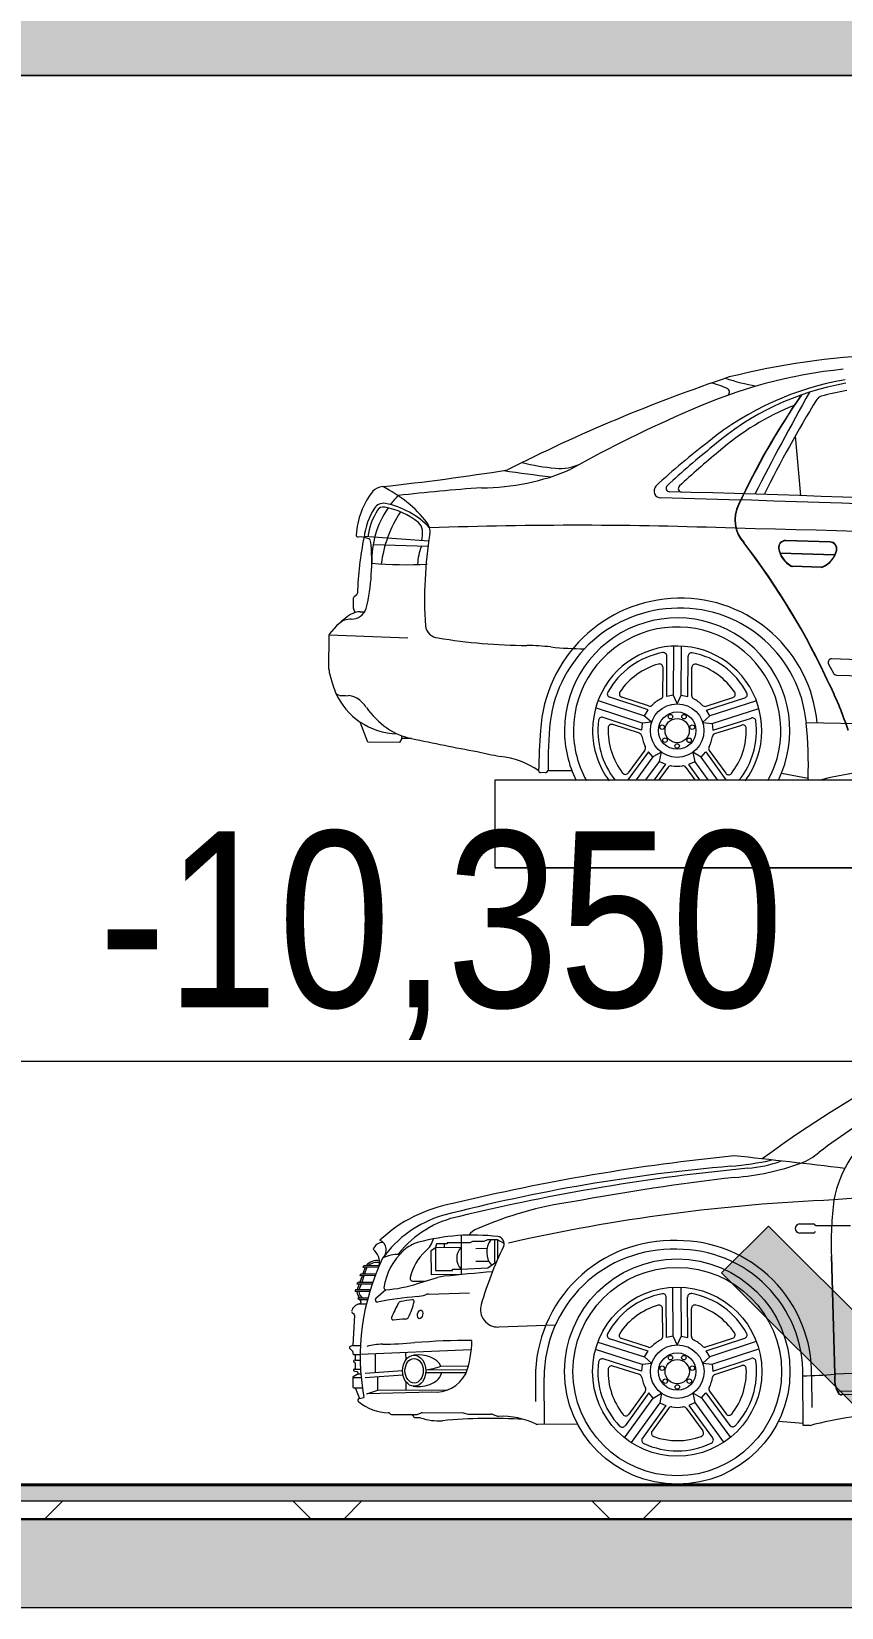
# Model space of a CAD drawing. Header units: millimetres. Extents: x -37960 to 31006, y -24503 to 30326.
# Drawn here: x -30289 to -27991, y -10700 to -6225 of the extents above; entities that cross this region are included whole.
import ezdxf

# ---------------------------------------------------------------- set-up
doc = ezdxf.new("R2010")
doc.units = ezdxf.units.MM
for name, color, linetype, lineweight in [('Высотные отметки', 7, 'Continuous', 9), ('Общие ребра', 7, 'Continuous', 9), ('Отделка 1 _4_-1', 7, 'Continuous', 9), ('Перекрытия', 7, 'Continuous', 9), ('Стены', 7, 'Continuous', 9), ('Структура _1_', 7, 'Continuous', 18), ('Фундамент несущей конструкции', 7, 'Continuous', 9), ('Штриховка разреза-3', 7, 'Continuous', 9)]:
    doc.layers.add(name, color=color, linetype=linetype, lineweight=lineweight)
doc.layers.add('Парковка-1', color=7, linetype='Continuous', lineweight=9, true_color=0xaaaaaa)
doc.layers.add('Элементы узлов-1', color=7, linetype='Continuous', lineweight=9, true_color=0xaaaaaa)
doc.styles.add('Arial Narrow', font='ARIALN.TTF', dxfattribs={"height": 500})
pattern_1 = [(45, (-3145.5, 6475), (-424.264, 424.264), [600, -100, 20, -100]), (45, (-3145.5, 6899), (-424.264, 424.264), [])]

# ---------------------------------------------------------------- blocks, each defined once
blk = doc.blocks.new('Стена монолитная - Стена монолитная-463893-Разрез 3-3')
at = {"layer": 'Стены'}
blk.add_line((-30394.7, -10450), (-25738.1, -10450), dxfattribs=at)
blk = doc.blocks.new('Стена наружная на отм_-10_450 - Стена наружная на отм_-10_450-507337-Разрез 3-3')
at = {"layer": 'Фундамент несущей конструкции'}
for p, q in [((-30494.4, -6350), (-29574.6, -6350)), ((-29574.6, -6350), (-29534.9, -6350)), ((-29534.9, -6350), (-26847.7, -6350)), ((-29574.6, -10450), (-30494.4, -10450)), ((-29534.9, -10450), (-29574.6, -10450)), ((-25623.3, -10450), (-29534.9, -10450))]:
    blk.add_line(p, q, dxfattribs=at)
blk = doc.blocks.new('Прк_Свб_Механизированная парковка_Параллельная - Прк_Свб_Механизированная парковка_Параллельная-8473315-Разрез 3-3')
at = {"layer": 'Парковка-1'}
for p, q in [((-28973.5, -8600), (-28973.5, -8350)), ((-28973.5, -8539.9), (-28973.5, -8350)), ((-28973.5, -8350), (-26451.5, -8350)), ((-28973.5, -8350), (-26451.5, -8350)), ((-28973.5, -8600), (-26451.5, -8600))]:
    blk.add_line(p, q, dxfattribs=at)
at = {"layer": 'Элементы узлов-1'}
for p, q in [((-28122.1, -7373.4), (-28106.8, -7542.9)), ((-29161.9, -7672.2), (-29345.2, -7658.7)), ((-29164, -7687.2), (-29319.9, -7683)), ((-28023.3, -7674), (-28149.1, -7670.1)), ((-28023.3, -7675), (-28149.1, -7671.1)), ((-28009.9, -7711.3), (-28164.9, -7706.5)), ((-28010.4, -7712.3), (-28164.5, -7707.5)), ((-28048.8, -7746.6), (-28129.7, -7744.1)), ((-28048.8, -7745.6), (-28129.6, -7743.1)), ((-29373.2, -7829.7), (-29366, -7823.8)), ((-29375.2, -7863.3), (-29375, -7833.5)), ((-29356.3, -7872.6), (-29343.6, -7872.6)), ((-29444.9, -8035.3), (-29444.5, -7938.6)), ((-29444.5, -7938.6), (-29220.8, -7947)), ((-28486.9, -8113.3), (-28486.5, -7998.6)), ((-28467.5, -7970.1), (-28468, -8109.1)), ((-28445.4, -8109.2), (-28444.9, -7970.2)), ((-28426.5, -8113.5), (-28426.1, -7998.8)), ((-26451.5, -8064), (-28018.3, -8006.4)), ((-28497.6, -8110.6), (-28497.3, -8030.8)), ((-28415.9, -8110.9), (-28415.5, -8031.2)), ((-28027.5, -8021.1), (-28013.7, -8047)), ((-28005.2, -8052.3), (-26451.5, -8099.4)), ((-28681.4, -8124.3), (-28549.4, -8167.7)), ((-28539.4, -8151.1), (-28648.4, -8115.3)), ((-28538.6, -8140.2), (-28614.4, -8115.2)), ((-28468, -8109.1), (-28486.9, -8113.3)), ((-28468, -8109.1), (-28456.8, -8134.1)), ((-28456.8, -8134.1), (-28445.4, -8109.2)), ((-28445.4, -8109.2), (-28426.5, -8113.5)), ((-28375.1, -8140.8), (-28299.1, -8116.4)), ((-28374.3, -8151.7), (-28265.1, -8116.7)), ((-28232.1, -8126), (-28364.5, -8168.4)), ((-29334.5, -8243.3), (-29356.3, -8185.7)), ((-28556.5, -8189.2), (-28688.5, -8145.8)), ((-28558.3, -8208.5), (-28667.3, -8172.6)), ((-28556.5, -8189.2), (-28558.3, -8208.5)), ((-28529.2, -8186.3), (-28556.5, -8189.2)), ((-28549.4, -8167.7), (-28539.4, -8151.1)), ((-28549.4, -8167.7), (-28529.2, -8186.3)), ((-28364.5, -8168.4), (-28384.8, -8186.8)), ((-28384.8, -8186.8), (-28357.6, -8190)), ((-28364.5, -8168.4), (-28374.3, -8151.7)), ((-28357.6, -8190), (-28225.2, -8147.5)), ((-28355.9, -8209.3), (-28246.6, -8174.3)), ((-27320.3, -8203.8), (-28090.7, -8188.3)), ((-29238.6, -8232.7), (-29245.3, -8243.6)), ((-29238.6, -8232.7), (-29238.6, -8224.6)), ((-29210.4, -8232.9), (-29238.6, -8232.7)), ((-28564.2, -8217.8), (-28639.9, -8192.9)), ((-28357.6, -8190), (-28355.9, -8209.3)), ((-28350.1, -8218.6), (-28274.1, -8194.3)), ((-29245.3, -8243.6), (-29334.5, -8243.3)), ((-28538.6, -8270.1), (-28597.1, -8350)), ((-28548.7, -8266), (-28595.8, -8330.3)), ((-28525.8, -8284.7), (-28538.6, -8270.1)), ((-28502, -8271.3), (-28525.8, -8284.7)), ((-28507.6, -8298.1), (-28502, -8271.3)), ((-28388.9, -8285.3), (-28412.7, -8271.6)), ((-28412.7, -8271.6), (-28407.3, -8298.5)), ((-28388.9, -8285.3), (-28376.1, -8270.8)), ((-28376.1, -8270.8), (-28319, -8350)), ((-28365.9, -8266.7), (-28319.3, -8331.4)), ((-28826.9, -8327.7), (-28823.2, -8323.1)), ((-28823.2, -8323.1), (-28756.2, -8323.3)), ((-28525.8, -8284.7), (-28573.6, -8350)), ((-28545.6, -8350), (-28507.6, -8298.1)), ((-28489.8, -8305.8), (-28522.2, -8350)), ((-28482.8, -8314.2), (-28509, -8350)), ((-28507.6, -8298.1), (-28489.8, -8305.8)), ((-28432.2, -8314.4), (-28406.6, -8350)), ((-28407.3, -8298.5), (-28425.1, -8306.1)), ((-28425.1, -8306.1), (-28393.4, -8350)), ((-28407.3, -8298.5), (-28370.2, -8350)), ((-28342.3, -8350), (-28388.9, -8285.3)), ((-28973.5, -8350), (-24967.5, -8350)), ((-28973.5, -8600), (-28973.5, -8350)), ((-28830.8, -8329.6), (-28845.1, -8329.5)), ((-28085.6, -8346.1), (-28161.5, -8332.2)), ((-24967.5, -8600), (-28973.5, -8600)), ((-28110.4, -9611), (-28070, -9610.8)), ((-28064.9, -9615.8), (-27964.9, -9615.4)), ((-29070.2, -9664.6), (-29109.3, -9664.8)), ((-29109.3, -9664.8), (-29109.3, -9667)), ((-29070.3, -9643.5), (-29069.9, -9754.9)), ((-29045.6, -9664.5), (-29070.2, -9664.6)), ((-29037.7, -9661), (-29045.6, -9664.5)), ((-29005.5, -9660.9), (-29037.7, -9661)), ((-28995.1, -9656.4), (-29005.5, -9660.9)), ((-28966.9, -9656.3), (-28995.1, -9656.4)), ((-28975.7, -9656.3), (-28975.4, -9721.8)), ((-28947.9, -9666.6), (-28966.9, -9656.3)), ((-28966.9, -9656.3), (-28966.7, -9711.9)), ((-28069.9, -9636.9), (-28110.3, -9637.1)), ((-29154.7, -9686.8), (-29143.2, -9677.5)), ((-29154.5, -9755.2), (-29154.7, -9686.8)), ((-29139.5, -9667.1), (-29143.2, -9677.5)), ((-29143.2, -9677.5), (-29070.2, -9677.3)), ((-29143.2, -9677.5), (-29142.9, -9742.9)), ((-29109.3, -9667), (-29139.5, -9667.1)), ((-29117.8, -9667), (-29117.7, -9677.4)), ((-29028.2, -9680.2), (-28996.5, -9680.1)), ((-28009.7, -10037.6), (-28019.4, -9701.6)), ((-28008.7, -10037.6), (-28018.4, -9701.6)), ((-29356.2, -9757.9), (-29354.5, -9752.9)), ((-29354.5, -9752.9), (-29312.2, -9752.8)), ((-29342.5, -9734.1), (-29349.2, -9752.9)), ((-29347.9, -9734.2), (-29346.1, -9729.2)), ((-29304.6, -9734), (-29347.9, -9734.2)), ((-29346.1, -9729.2), (-29302.4, -9729)), ((-29337.2, -9734.1), (-29343.9, -9752.9)), ((-29069.9, -9754.9), (-29154.5, -9755.2)), ((-29142.9, -9742.9), (-29094.4, -9742.8)), ((-29094.4, -9739.3), (-29069.9, -9739.2)), ((-29094.4, -9742.8), (-29094.4, -9739.3)), ((-29069.9, -9739.2), (-28994.6, -9735.6)), ((-29028, -9716.7), (-28991.8, -9716.5)), ((-28994.6, -9735.6), (-28969, -9717.2)), ((-29327.8, -9797.8), (-29370, -9797.9)), ((-29364.6, -9781.7), (-29362.9, -9776.7)), ((-29322.6, -9781.5), (-29364.6, -9781.7)), ((-29359.3, -9781.7), (-29363.7, -9794.2)), ((-29362.9, -9776.7), (-29320.9, -9776.5)), ((-29354, -9781.6), (-29359.8, -9797.9)), ((-29350.9, -9757.9), (-29357.6, -9776.7)), ((-29314.1, -9757.8), (-29356.2, -9757.9)), ((-29345.6, -9757.9), (-29352.2, -9776.6)), ((-29284, -9797.8), (-29311.7, -9822.8)), ((-29207.8, -9773.5), (-29171.2, -9773.4)), ((-29193.4, -9779.9), (-29136.8, -9763.2)), ((-28468.6, -9929.3), (-28469.1, -9790.3)), ((-28446.5, -9790.3), (-28446, -9929.2)), ((-29329.3, -9802.8), (-29370.5, -9802.9)), ((-29334.6, -9821.5), (-29363.5, -9821.7)), ((-29339, -9839), (-29363.1, -9839.1)), ((-29335.9, -9826.5), (-29357.8, -9826.6)), ((-29354.2, -9832.5), (-29354.3, -9833.7)), ((-29162.8, -9810), (-29046.4, -9806.7)), ((-28487.5, -9933.7), (-28487.9, -9819)), ((-28427, -9933.4), (-28427.5, -9818.7)), ((-29372.2, -9870.2), (-29377.3, -9955.9)), ((-28498.1, -9931.1), (-28498.4, -9851.3)), ((-28416.4, -9930.8), (-28416.7, -9851)), ((-28802.6, -9898), (-28963.4, -9903.7)), ((-28468.6, -9929.3), (-28487.5, -9933.7)), ((-28457.2, -9954.2), (-28468.6, -9929.3)), ((-28446, -9929.2), (-28457.2, -9954.2)), ((-28446, -9929.2), (-28427, -9933.4)), ((-29386.3, -9963.9), (-29378.2, -9972.2)), ((-29377.3, -9955.9), (-29385.2, -9959)), ((-29377.3, -9955.9), (-29355.5, -9955.8)), ((-29377.3, -9974.2), (-29377.2, -9978.5)), ((-29041.1, -9968.7), (-29356.3, -9982)), ((-29227.4, -9976.5), (-29227.3, -9997.4)), ((-28556.4, -10010.1), (-28688.8, -9967.7)), ((-28681.8, -9946.2), (-28549.5, -9988.6)), ((-28539.7, -9971.9), (-28648.9, -9936.9)), ((-28538.9, -9961), (-28614.9, -9936.6)), ((-28549.5, -9988.6), (-28539.7, -9971.9)), ((-28375.4, -9960.3), (-28299.6, -9935.4)), ((-28374.5, -9971.3), (-28265.6, -9935.4)), ((-28364.6, -9987.9), (-28374.5, -9971.3)), ((-28232.6, -9944.4), (-28364.6, -9987.9)), ((-28357.5, -10009.4), (-28225.5, -9965.9)), ((-29375.3, -10000.8), (-29375.3, -10001.1)), ((-29374.3, -9981.4), (-29373.2, -9981.4)), ((-29373.2, -9981.4), (-29356.3, -9981.6)), ((-29370.2, -9997.8), (-29372.3, -9997.8)), ((-29370.3, -9984.4), (-29370.2, -9997.8)), ((-29370.2, -9997.8), (-29356.3, -9997.7)), ((-29370.2, -10006), (-29370.2, -10021.4)), ((-29313.8, -9980.2), (-29313.6, -10032.6)), ((-29127.5, -10014.6), (-29049.5, -10014.3)), ((-28558.1, -10029.4), (-28667.4, -9994.4)), ((-28563.9, -10038.8), (-28639.8, -10014.4)), ((-28556.4, -10010.1), (-28558.1, -10029.4)), ((-28529.2, -10007), (-28556.4, -10010.1)), ((-28549.5, -9988.6), (-28529.2, -10007)), ((-28364.6, -9987.9), (-28384.7, -10006.4)), ((-28384.7, -10006.4), (-28357.5, -10009.4)), ((-28357.5, -10009.4), (-28355.6, -10028.7)), ((-28355.6, -10028.7), (-28246.7, -9992.8)), ((-28349.8, -10038), (-28274.1, -10013)), ((-29353.7, -10047.5), (-29377.5, -10047.6)), ((-29377.5, -10047.6), (-29377.4, -10073.3)), ((-29364.5, -10038.8), (-29376, -10045)), ((-29373.1, -10024.5), (-29375.2, -10024.5)), ((-29375.2, -10024.5), (-29375.2, -10026)), ((-29355.4, -10024.4), (-29373.1, -10024.5)), ((-29372.6, -10028.9), (-29365.6, -10029.8)), ((-29362.9, -10032.8), (-29362.9, -10036.2)), ((-29362.9, -10036.2), (-29354.6, -10036.2)), ((-29342, -10034.7), (-29236.5, -10027.1)), ((-29342, -10047.2), (-29235.3, -10039.5)), ((-29306, -10082.7), (-29306.1, -10044.6)), ((-29227.1, -10058.6), (-29227, -10082.4)), ((-29170.3, -10033), (-29055.4, -10032.5)), ((-29170.1, -10025.2), (-29052.7, -10024.7)), ((-28859.2, -10047.4), (-28859, -10114.8)), ((-28833.9, -10180.1), (-28834.4, -10047.4)), ((-28099.9, -10183.7), (-28100.4, -10042.5)), ((-28075.6, -10042.8), (-28075.2, -10132.5)), ((-28003.4, -10085.5), (-26506.8, -10060.6)), ((-29374.4, -10076.3), (-29372.5, -10076.3)), ((-29373.5, -10076.3), (-29350.4, -10076.2)), ((-29369.7, -10078.2), (-29358.2, -10106.3)), ((-29359.1, -10106.5), (-29346.1, -10103.6)), ((-29337.4, -10093.8), (-29306, -10082.7)), ((-29153.1, -10088.2), (-29337.4, -10093.8)), ((-29306, -10082.7), (-29107.8, -10082)), ((-28606.3, -10218.2), (-28525.1, -10105.4)), ((-28537.9, -10090.9), (-28605, -10184)), ((-28548.1, -10086.8), (-28594.7, -10151.5)), ((-28525.1, -10105.4), (-28537.9, -10090.9)), ((-28525.1, -10105.4), (-28501.3, -10091.8)), ((-28501.3, -10091.8), (-28506.7, -10118.6)), ((-28406.4, -10118.3), (-28412, -10091.5)), ((-28412, -10091.5), (-28388.1, -10104.9)), ((-28388.1, -10104.9), (-28375.4, -10090.3)), ((-28388.1, -10104.9), (-28306, -10217)), ((-28375.4, -10090.3), (-28307.6, -10182.8)), ((-28365.3, -10086.1), (-28318.1, -10150.5)), ((-27991, -10095.7), (-26512.1, -10071.2)), ((-29267.4, -10151.6), (-29214.8, -10152.1)), ((-29214.8, -10152.1), (-29196.7, -10152)), ((-29207.5, -10155.3), (-29205.3, -10157.7)), ((-29192.8, -10151.2), (-29184.8, -10147.8)), ((-29180.8, -10146.9), (-29068.2, -10146.5)), ((-29068.2, -10146.5), (-29050.2, -10151.1)), ((-29050.2, -10151.1), (-28985.4, -10150.9)), ((-28982, -10151.5), (-28967.3, -10156.7)), ((-28506.7, -10118.6), (-28588, -10231.4)), ((-28488.9, -10126.2), (-28555.9, -10219.3)), ((-28481.8, -10134.6), (-28528.4, -10199.3)), ((-28506.7, -10118.6), (-28488.9, -10126.2)), ((-28431.2, -10134.4), (-28384.1, -10198.7)), ((-28406.4, -10118.3), (-28424.2, -10126)), ((-28424.2, -10126), (-28356.4, -10218.5)), ((-28324.3, -10230.4), (-28406.4, -10118.3)), ((-29197.9, -10161), (-29188.5, -10160.9)), ((-28739.6, -10179.7), (-28852.7, -10180.1)), ((-28169.9, -10171.3), (-28099.9, -10176.8)), ((-28080.6, -10183.7), (-28099.9, -10183.7)), ((-28476, -10350), (-28449.2, -10350))]:
    blk.add_line(p, q, dxfattribs=at)
for centre, radius in [((-28457.1, -8210), 76), ((-28457.1, -8210), 53.1), ((-28457.1, -8210), 34.5), ((-28476, -8170.5), 6.42), ((-28437.9, -8170.6), 6.42), ((-28499.8, -8200.1), 6.42), ((-28491.5, -8237.2), 6.42), ((-28422.9, -8237.5), 6.42), ((-28414.3, -8200.4), 6.42), ((-28457.3, -8253.8), 6.42), ((-28456.9, -10030.2), 319.8), ((-28456.9, -10030.2), 295.9), ((-28456.9, -10030.2), 240.1), ((-28456.9, -10030.2), 76), ((-28456.9, -10030.2), 53.1), ((-28499.6, -10020.6), 6.42), ((-28456.9, -10030.2), 34.5), ((-28476.1, -9990.8), 6.42), ((-28438, -9990.6), 6.42), ((-28414.2, -10020.3), 6.42), ((-28491, -10057.6), 6.42), ((-28456.7, -10074), 6.42), ((-28422.5, -10057.4), 6.42)]:
    blk.add_circle(centre, radius, dxfattribs=at)
for centre, radius, start, end in [((-27797.3, -9241.6), 2099, 92.1582, 104.1138), ((-27848.6, -8557.5), 1380.3, 95.7117, 114.4068), ((-26839.8, -11591.7), 4625.3, 108.5225, 116.9837), ((-27835.1, -8050.1), 848.9, 99.8604, 128.8215), ((-28399.1, -7410.6), 191.1, 63.4274, 78.34), ((-27846.2, -7989.6), 777.1, 99.8418, 130.9646), ((-28121.1, -6609.3), 632.4, 251.6712, 259.8128), ((-28319.6, -7248.6), 10.7, 294.8404, 55.7436), ((-20718.9, -11367.6), 8436.5, 150.77838, 153.00918), ((-27852.4, -7969.8), 735.7, 99.6573, 105.5026), ((-27852.4, -7969.8), 735.7, 111.7803, 131.4563), ((-26317.1, -8484.3), 2169, 145.5393, 155.0124), ((-26317.1, -8484.3), 2168, 145.5393, 155.0124), ((-25164.7, -9050.9), 3400, 148.4061, 153.6086), ((-28043.7, -7280.1), 20, 105.5026, 148.4061), ((-27097.6, -10408.1), 3376.8, 113.0366, 119.4637), ((-27189, -8933.7), 1942.9, 127.3314, 133.1467), ((-27047.8, -9050.7), 2103.9, 128.4367, 133.1097), ((-27013, -9051.4), 2103.9, 129.0881, 133.1097), ((-30160.4, 312.5), 7877.8, 276.32633, 278.9236), ((-29011.9, -6884.9), 635.8, 270.0065, 293.487), ((-28235.3, -2613.5), 4910.2, 261.6412, 263.2189), ((-28749.2, -6849.8), 617.4, 256.1274, 265.0776), ((-28789.5, -7325.7), 139.8, 264.7892, 294.2245), ((-29286.7, -7567), 50, 96.5392, 133.4114), ((-29453.9, -7844.2), 364.6, 38.0067, 63.7051), ((-28502.9, -7529.5), 20, 137.8992, 268.6911), ((-28478.6, -7522), 10, 133.5923, 268.579), ((-28443.9, -7522.7), 10, 133.5923, 268.579), ((-29140.4, -7669.4), 227.7, 142.4627, 176.4251), ((-29058.4, -7727.3), 265.3, 135.897, 143.1996), ((-28649.1, -12710.3), 5202.4, 93.998, 96.6197), ((-29403.1, -46927.2), 39388, 85.70228, 88.69112), ((-29488.3, -48221.4), 40701.9, 85.80934, 88.57896), ((-29145.9, -7686.1), 201.2, 147.7042, 172.9415), ((-29145.9, -7686.1), 190.8, 147.7042, 171.9792), ((-29057.9, -7727.5), 265.8, 145.6217, 181.6287), ((-29290.6, -7594.7), 30, 79.1223, 147.7042), ((-29290.6, -7594.7), 19.6, 79.1223, 147.7042), ((-28954.4, -7779.5), 344.9, 146.4759, 172.8924), ((-29326.4, -7786.9), 215.2, 51.0293, 79.4047), ((-29328.7, -7793.3), 232.2, 43.1743, 79.1223), ((-28199.1, -7612.1), 94.8, 152.2845, 223.2315), ((-28199.1, -7612.1), 93.8, 152.2845, 223.2315), ((-29210, -7642.9), 30, 4.0315, 51.0293), ((-29299, -7649.2), 119.3, 349.6176, 4.0315), ((-28006.8, -7838.6), 1167.1, 170.7366, 183.627), ((-29198.1, -7644.3), 40, 350.7366, 38.0067), ((-28742.4, -19629.7), 12002.6, 87.85433, 91.99092), ((-29138.3, -45987.5), 38361.2, 85.98361, 88.73739), ((-29362.7, -7655.5), 5, 176.4251, 274.6925), ((-28439.2, -7848.6), 925.5, 168.3325, 178.2373), ((-29357.2, -7722.6), 62.4, 63.6427, 94.6925), ((-29888, -7731), 564.4, 346.4287, 6.1277), ((-29331.8, -7671.2), 5, 6.1277, 63.6427), ((-29014.2, -7750.1), 180, 159.3705, 176.3478), ((-29913.8, -8944.2), 2076.9, 24.5974, 37.5972), ((-29913.8, -8944.2), 2077.9, 24.5978, 37.5972), ((-28149.7, -7690.1), 20, 88.2298, 188.791), ((-28102, -7682.7), 68.2, 188.791, 241.975), ((-28149.7, -7690.1), 19, 88.2298, 188.791), ((-28102, -7682.7), 67.2, 188.791, 241.975), ((-28023.9, -7694), 20, 346.6464, 88.2298), ((-28023.9, -7694), 19, 346.6464, 88.2298), ((-29222.7, -6441.2), 1297.8, 265.5416, 272.4953), ((-28070.8, -7682.8), 67.2, 292.539, 346.6464), ((-28070.8, -7682.8), 68.2, 292.539, 346.6464), ((-28129.4, -7734.1), 10, 241.975, 268.2298), ((-28129.4, -7734.1), 9, 241.975, 268.2298), ((-28048.5, -7736.6), 9, 268.2298, 292.539), ((-28048.5, -7736.6), 10, 268.2298, 292.539), ((-29370, -7833.5), 5, 129.2694, 179.7805), ((-29369.2, -7819.9), 5, 309.2694, 358.2373), ((-29356.5, -7922.6), 50, 89.7805, 122.7895), ((-29380.9, -7849.7), 43.7, 268.5499, 341.7534), ((-29370.2, -7863.3), 5, 179.7805, 189.6626), ((-29351.8, -7860.2), 23.6, 189.6626, 217.4971), ((-28447, -8232.6), 398.5, 91.2507, 176.7528), ((-28452.7, -8229.5), 367.1, 90.4848, 173.1279), ((-28448.3, -8221.5), 359.2, 5.2982, 91.187), ((-28446.8, -8222.2), 388.1, 4.9172, 91.3087), ((-29254.3, -8081.3), 238.8, 122.7895, 142.3854), ((-29383.2, -7943.4), 50, 88.5499, 133.0847), ((-29131.8, -7907.2), 40, 187.5282, 264.6369), ((-28457.1, -8210), 319.8, 333.8982, 179.7805), ((-28457.1, -8210), 294.2, 331.1039, 179.7805), ((-29439.5, -7938.6), 5, 142.3854, 179.7805), ((-28872.8, -6333.7), 1634.6, 260.7487, 269.6189), ((-28896.1, -8735), 766.8, 83.9409, 89.073), ((-28712.2, -7003), 974.9, 263.9409, 269.5473), ((-28457.1, -8210), 240.1, 323.6058, 179.7805), ((-28457.1, -8210), 225.1, 100.5528, 151.0082), ((-28496.5, -7998.5), 10, 359.7805, 100.5528), ((-28416.1, -7998.8), 10, 79.0082, 179.7805), ((-28457.1, -8210), 225.1, 28.5528, 79.0082), ((-28018.7, -8016.4), 10, 87.8937, 208.0341), ((-29394.9, -8035.5), 50, 179.7805, 194.7781), ((-28788.8, -7875.6), 676.8, 194.7781, 199.3384), ((-28457.1, -8210), 196.1, 105.6399, 145.9211), ((-28507.3, -8030.8), 10, 359.7805, 105.6399), ((-28405.5, -8031.2), 10, 73.9211, 179.7805), ((-28457.1, -8210), 196.1, 33.6399, 73.9211), ((-28004.9, -8042.3), 10, 208.0341, 268.262), ((-29414.4, -8096.5), 13.4, 193.5787, 266.9623), ((-28893.4, -8507.9), 968, 17.9298, 26.2574), ((-28893.4, -8507.9), 969, 17.9298, 26.2565), ((-29246.4, -8021.9), 197.2, 203.9041, 268.4034), ((-29378, -7411.7), 699.3, 266.9623, 268.9453), ((-29391.8, -8160.8), 50, 58.2984, 88.9453), ((-29408.8, -8188.3), 82.3, 31.9512, 58.2984), ((-28645.3, -8105.8), 10, 151.0082, 251.7805), ((-28611.2, -8105.7), 10, 145.9211, 251.7805), ((-28535.5, -8130.7), 10, 251.7805, 314.6502), ((-28457.1, -8210), 101.5, 116.9108, 134.6502), ((-28507.6, -8110.6), 10, 296.9108, 359.7805), ((-28405.9, -8111), 10, 179.7805, 242.6502), ((-28457.1, -8210), 101.5, 44.9108, 62.6502), ((-28378.1, -8131.3), 10, 224.9108, 287.7805), ((-28302.2, -8106.9), 10, 287.7805, 33.6399), ((-28268.1, -8107.2), 10, 287.7805, 28.5528), ((-29128.2, -7990.1), 261.4, 216.2667, 234.2488), ((-27724, -8303.3), 1099.5, 173.8516, 181.0314), ((-28457.1, -8210), 225.1, 172.5528, 218.7927), ((-28670.4, -8182.1), 10, 71.7805, 172.5528), ((-28457.1, -8210), 225.1, 321.1829, 7.0082), ((-28243.6, -8183.8), 10, 7.0082, 107.7805), ((-29253, -8305), 1168.1, 357.9485, 5.7348), ((-29171.3, -8046.2), 190.7, 234.8987, 258.1546), ((-27311.7, 819.7), 9249.5, 258.15459, 259.32775), ((-26928.1, -8354.7), 1922.2, 175.6839, 179.0968), ((-28457.1, -8210), 319.8, 179.7805, 206.3416), ((-28457.1, -8210), 294.2, 179.7805, 208.8965), ((-28457.1, -8210), 240.1, 179.7805, 216.375), ((-28457.1, -8210), 196.1, 177.6399, 217.9211), ((-28643, -8202.4), 10, 71.7805, 177.6399), ((-28567.3, -8227.3), 10, 8.9108, 71.7805), ((-28457.1, -8210), 101.5, 188.9108, 206.6502), ((-28457.1, -8210), 101.5, 332.9108, 350.6502), ((-28347, -8228.1), 10, 107.7805, 170.6502), ((-28457.1, -8210), 196.1, 321.6399, 1.9211), ((-28271.1, -8203.8), 10, 1.9211, 107.7805), ((-28662.6, -6689.4), 1621.4, 257.0981, 259.4554), ((-28556.8, -8260), 10, 323.7805, 26.6502), ((-28357.8, -8260.8), 10, 152.9108, 215.7805), ((-28982.3, -8510.6), 228.4, 54.6097, 84.227), ((-28474.7, -8320.2), 10, 80.9108, 143.7805), ((-28457.1, -8210), 101.5, 260.9108, 278.6502), ((-28440.3, -8320.3), 10, 35.7805, 98.6502), ((-27824.1, -9209.8), 888.7, 93.9446, 104.5364), ((-28845.1, -8324.5), 5, 179.0968, 269.7805), ((-28830.8, -8324.6), 5, 269.7805, 321.4326), ((-28603.9, -8324.4), 10, 217.9211, 323.7805), ((-28311.2, -8325.5), 10, 215.7805, 321.6399), ((-28080.6, -8347), 5, 177.9485, 217.6112), ((-26325.5, -11989), 3184.5, 111.4952, 126.4083), ((-26501.9, -11514.6), 2617.6, 121.1445, 126.3775), ((-27697.4, -9600.8), 320.2, 123.2655, 169.5346), ((-27699, -15350.4), 5962.7, 95.74068, 103.52661), ((-28369.4, -8649.5), 800.2, 274.6254, 283.0487), ((-30033.2, -25986.6), 16659.9, 82.92644, 84.01239), ((-28353.6, -8739.4), 741.8, 274.6073, 289.4982), ((-28292.7, -9061.5), 393.1, 275.2546, 289.4432), ((-28173, -9270.8), 180.7, 291.7757, 311.0541), ((-27888.3, -14337.5), 4908.1, 94.8685, 104.5662), ((-27716.4, -15199.3), 5771.8, 95.37104, 103.60953), ((-27462.7, -16554.4), 7124.4, 96.70069, 100.4542), ((-25158.7, -47797.6), 38361.2, 91.93141, 94.26591), ((-29019.4, -9958.8), 412.5, 100.3678, 132.9774), ((-28611.9, -10565.3), 1027, 98.0339, 113.6844), ((-27803.1, -14654.5), 5116.1, 92.3433, 102.7858), ((-27054.4, -9665.6), 965.7, 172.6813, 182.1341), ((-29029.4, -9898.6), 325.2, 106.682, 144.1528), ((-29018.5, -9874.4), 290.2, 101.134, 142.0345), ((-28109, -9624), 13.1, 96.4258, 264.0132), ((-28069.9, -9615.8), 5, 0.2195, 90.2195), ((-29290.3, -9695.1), 31.9, 92.3572, 156.6416), ((-29313.3, -9685.1), 30.8, 311.4127, 65.517), ((-29165.1, -9759.5), 100, 105.0344, 132.2246), ((-29036.6, -10238.1), 595.5, 83.1436, 105.0344), ((-29224.5, -9628.8), 80.2, 311.7943, 342.3945), ((-28999.4, -9683.6), 64, 113.0703, 140.1857), ((-28939.3, -9691.2), 58.2, 143.2389, 219.4742), ((-28967.9, -9666.7), 20, 334.2256, 83.1436), ((-28470.6, -10046.6), 388.6, 88.0502, 180.1141), ((-28454.3, -10037), 378.8, 359.1198, 90.6275), ((-28069.9, -9631.9), 5, 270.2195, 0.2195), ((-28704.7, -9988.6), 651.6, 154.5158, 190.1694), ((-29350.2, -9720.2), 48.6, 349.5146, 51.0492), ((-29251.6, -9784.5), 86.8, 85.5453, 118.4668), ((-29112.5, -9817.5), 178.3, 132.2246, 171.8068), ((-28621.5, -9977.6), 686.3, 155.7605, 155.9412), ((-29077.9, -9792.8), 139.7, 131.7943, 167.6246), ((-29037.9, -9708.1), 44.7, 136.3173, 224.1217), ((-27982.8, -10142.3), 1074, 154.2256, 163.626), ((-28470.6, -10046.6), 363.8, 88.0502, 180.1141), ((-28454.3, -10037), 354, 359.1198, 90.6275), ((-29309.8, -9753), 37.9, 77.7391, 140.9527), ((-29309.8, -9753), 32.9, 75.5252, 133.4054), ((-27723.9, -23910.1), 14219, 95.07279, 95.62768), ((-29342.3, -9803.1), 28.2, 169.492, 179.7212), ((-29342.3, -9803.1), 23.2, 157.9645, 167.1406), ((-29284, -9792.8), 5, 171.8068, 273.4966), ((-29304.7, -9454.4), 344, 273.4966, 288.8807), ((-29205.6, -9764.8), 9.01, 167.6246, 256.0634), ((-29108.5, -9859.1), 100, 95.6277, 106.4524), ((-29352.9, -9866.1), 28.9, 100.8002, 165.8159), ((-29342.3, -9803.1), 23.2, 179.6137, 233.1243), ((-29342.3, -9803.1), 28.2, 221.2227, 239.6769), ((-29339.7, -9802.2), 20.8, 182.0444, 248.5052), ((-29359.3, -9832.9), 5, 280.8002, 350.6413), ((-29359.1, -9831.7), 5, 350.6413, 59.6769), ((-29307.8, -9827.1), 5.81, 132.0038, 276.6147), ((-29119.3, -10766.5), 952.3, 94.5444, 101.3771), ((-28827.3, -10059.2), 476.4, 152.121, 157.4992), ((-29239.6, -9841.1), 10, 100.0256, 152.121), ((-29114.7, -10547.4), 727.3, 97.4217, 100.0256), ((-29436.1, -9770.9), 240.9, 334.2776, 345.2097), ((-29208, -9831.2), 5, 345.2097, 97.4217), ((-29201.7, -9730.4), 87, 274.5444, 290.5725), ((-29160.6, -9839.8), 29.8, 94.2265, 110.5725), ((-28965.2, -9853.7), 50, 163.626, 272.0177), ((-28456.9, -10030.2), 225.1, 100.9918, 151.4472), ((-28456.9, -10030.2), 196.1, 106.0789, 146.3601), ((-28508.4, -9851.3), 10, 0.2195, 106.0789), ((-28497.9, -9819), 10, 0.2195, 100.9918), ((-28417.5, -9818.7), 10, 79.4472, 180.2195), ((-28406.7, -9851), 10, 74.3601, 180.2195), ((-28456.9, -10030.2), 225.1, 28.9918, 79.4472), ((-28456.9, -10030.2), 196.1, 34.0789, 74.3601), ((-29374.2, -9858.6), 6.71, 184.2229, 255.562), ((-29377.1, -9869.9), 5, 356.5308, 75.562), ((-29262.8, -9878.7), 5, 157.4992, 274.884), ((-29125.4, -11486.5), 1608.6, 93.6352, 94.884), ((-29228.1, -9871.1), 10, 273.6352, 334.2776), ((-28645.9, -9927.4), 10, 151.4472, 252.2195), ((-28611.8, -9927.1), 10, 146.3601, 252.2195), ((-28508.1, -9931.1), 10, 297.3498, 0.2195), ((-28406.4, -9930.7), 10, 180.2195, 243.0892), ((-28302.7, -9925.9), 10, 288.2195, 34.0789), ((-28268.7, -9925.9), 10, 288.2195, 28.9918), ((-29384.1, -9961.8), 3, 111.4373, 224.3344), ((-29380.3, -9974.3), 3, 1.8959, 44.3344), ((-29374.2, -9978.4), 3, 181.8959, 268.1755), ((-29292.8, -10111.9), 159.5, 90.2195, 106.139), ((-29304.5, -8748.1), 1204.3, 270.5296, 274.9172), ((-29031.3, -12169.5), 2228, 90.2195, 94.3763), ((-29303.6, -9943.4), 263.7, 339.2478, 0.3936), ((-28535.9, -9951.4), 10, 252.2195, 315.0892), ((-28456.9, -10030.2), 101.5, 117.3498, 135.0892), ((-28456.9, -10030.2), 101.5, 45.3498, 63.0892), ((-28378.5, -9950.8), 10, 225.3498, 288.2195), ((-29372.3, -10000.8), 3, 90.2195, 180.2195), ((-29373.3, -10001.1), 2, 180.2195, 270.2195), ((-29373.3, -9984.4), 3, 0.2195, 88.1755), ((-29373.2, -10006.1), 3, 0.2195, 90.2195), ((-29373.2, -10021.5), 3, 270.2195, 0.2195), ((-29188.5, -9860.4), 165.8, 276.3448, 291.5647), ((-28456.9, -10030.2), 225.1, 172.9918, 223.4472), ((-28670.4, -10003.9), 10, 72.2195, 172.9918), ((-28456.9, -10030.2), 196.1, 178.0789, 218.3601), ((-28642.9, -10023.9), 10, 72.2195, 178.0789), ((-28456.9, -10030.2), 196.1, 322.0789, 2.3601), ((-28456.9, -10030.2), 225.1, 316.9918, 7.4472), ((-28270.9, -10022.5), 10, 2.3601, 108.2195), ((-28243.6, -10002.3), 10, 7.4472, 108.2195), ((-29374.5, -10047.6), 3, 118.2037, 180.2195), ((-29372.2, -10026), 3, 180.2195, 263.1652), ((-29365.9, -10032.8), 3, 0.2195, 83.1652), ((-29365.9, -10036.2), 3, 298.2037, 0.2195), ((-29143.5, -9990.5), 98.1, 264.385, 331.87), ((-28566.9, -10048.3), 10, 9.3498, 72.2195), ((-28456.9, -10030.2), 101.5, 189.3498, 207.0892), ((-28456.9, -10030.2), 101.5, 333.3498, 351.0892), ((-28346.7, -10047.5), 10, 108.2195, 171.0892), ((-28138.2, -8484.1), 1558.8, 271.3881, 274.7264), ((-27936.6, -10052.2), 74.6, 168.6924, 212.3173), ((-27936.6, -10052.2), 73.6, 168.6924, 212.3173), ((-27508.8, -24449.1), 14420.2, 90.37577, 91.9907), ((-29374.4, -10073.3), 3, 180.2195, 270.2195), ((-29372.5, -10079.3), 3, 22.2999, 90.2195), ((-29358, -10111.4), 5, 102.6339, 229.6625), ((-28556.2, -10081), 10, 324.2195, 27.0892), ((-28357.2, -10080.2), 10, 153.3498, 216.2195), ((-27991.2, -10086.7), 10, 212.3173, 270.9517), ((-27991.2, -10086.7), 9, 212.3173, 270.9517), ((-29275.1, -10013.8), 133.1, 229.6625, 269.2579), ((-29276.9, -10152.1), 5.28, 34.5057, 89.9345), ((-29266.2, -10142.4), 9.29, 226.7273, 262.612), ((-29214.9, -10162.1), 10, 42.5971, 89.4289), ((-29198, -10151), 10, 222.5971, 270.2195), ((-29196.8, -10142), 10, 270.2195, 293.3647), ((-29180.8, -10156.9), 10, 90.2195, 113.3647), ((-28985.3, -10160.9), 10, 70.4639, 90.2195), ((-28963.9, -10147.3), 10, 250.4639, 271.9185), ((-28955.8, -10389.4), 232.3, 64.8352, 91.9185), ((-28602.8, -10145.7), 10, 218.3601, 324.2195), ((-28473.7, -10140.4), 10, 81.3498, 144.2195), ((-28456.9, -10030.2), 101.5, 261.3498, 279.0892), ((-28439.3, -10140.3), 10, 36.2195, 99.0892), ((-28310.1, -10144.6), 10, 216.2195, 322.0789), ((-27822.3, -11135.1), 985.8, 91.2421, 105.1895), ((-29188.5, -10170.9), 10, 71.4508, 90.2195), ((-29132.6, -10004.5), 165.6, 251.4508, 273.4594), ((-28982.6, -11645.6), 1482.4, 86.5278, 95.4213), ((-28852.8, -10170.1), 10, 244.8352, 270.2195), ((-28613.1, -10178.1), 10, 223.4472, 324.2195), ((-28520.3, -10205.1), 10, 144.2195, 250.0789), ((-28392.1, -10204.7), 10, 290.3601, 36.2195), ((-28299.6, -10176.9), 10, 216.2195, 316.9918), ((-28547.8, -10225.1), 10, 144.2195, 244.9918), ((-28456.9, -10030.2), 225.1, 244.9918, 295.4472), ((-28456.9, -10030.2), 196.1, 250.0789, 290.3601), ((-28364.4, -10224.4), 10, 295.4472, 36.2195)]:
    blk.add_arc(centre, radius, start, end, dxfattribs=at)
for centre, major_axis, ratio in [((-29186.3, -9867.9), (2.8, 12.2), 0.578435), ((-29203.3, -10027.9), (-0.2, 44), 0.754102), ((-29203.3, -10027.9), (-0.1, 34.8), 0.747903)]:
    blk.add_ellipse(centre, major_axis=major_axis, ratio=ratio, dxfattribs=at)
for start_param, end_param in [(0.28382, 1.757865), (4.4818, 6.156586)]:
    blk.add_ellipse((-29191.7, -10027.9), major_axis=(67, 0.8), ratio=0.670423, start_param=start_param, end_param=end_param, dxfattribs=at)
blk = doc.blocks.new('Высотные отметки - Высотная отметка - Стрелка-4455449-Разрез 3-3')
at = {"layer": 'Высотные отметки'}
blk.add_hatch(color=256, dxfattribs=at).paths.add_polyline_path([(-17708.2, 9932.8), (-17241.1, 9465.7), (-16773.9, 9932.8), (-16641.1, 9800), (-17241.1, 9200), (-17841.1, 9800)], flags=0)
for p, q in [((-17241.1, 10400), (-20241.1, 10400)), ((-17241.1, 9200), (-17241.1, 10400)), ((-17708.2, 9932.8), (-17841.1, 9800)), ((-17241.1, 9465.7), (-17708.2, 9932.8)), ((-16773.9, 9932.8), (-17241.1, 9465.7)), ((-16641.1, 9800), (-16773.9, 9932.8)), ((-17841.1, 9800), (-17241.1, 9200)), ((-17241.1, 9200), (-16641.1, 9800)), ((-16145.5, 9200), (-17537.8, 9200))]:
    blk.add_line(p, q, dxfattribs=at)

msp = doc.modelspace()

# ---------------------------------------------------------------- hatches: boundary and pattern name
at = {"layer": 'Штриховка разреза-3'}
h = msp.add_hatch(dxfattribs=at)
h.set_pattern_fill('FP_2', color=256, style=0, pattern_type=2)
h.set_pattern_definition(pattern_1)
h.paths.add_polyline_path([(-31682.9, -6350), (-15732.9, -6350), (-15732.9, -6100), (-31682.9, -6100), (-31682.9, -6147.3)], flags=0)
h.paths.add_polyline_path([(8367.1, -6350), (25717.1, -6350), (25717.1, -6100), (8367.1, -6100), (8367.1, -6147.3)], flags=0)
h = msp.add_hatch(dxfattribs=at)
h.set_pattern_fill('FP_3', color=256, style=0, pattern_type=2)
h.set_pattern_definition([(0, (-3145.52, 6475), (812.8, 203.2), [67.056, -542.544, 67.056, -542.544, -3251.2]), (0, (-3145.52, 6475), (812.8, 203.2), [-1219.2, 67.056, -1152.144, 67.056, -542.544, -1422.4]), (0, (-3145.52, 6475), (812.8, 203.2), [-3048, 67.056, -339.344, 67.056, -948.944]), (120, (-2840.72, 6576.6), (-582.3764, 602.3054), [67.056, -542.544, 67.056, -3793.744]), (120, (-2840.72, 6576.6), (-582.3764, 602.3054), [-676.656, -542.544, 67.056, -1152.144, -2032]), (120, (-2840.72, 6576.6), (-582.3764, 602.3054), [-2438.4, 67.056, -542.544, 67.056, -1355.344]), (120, (-2840.72, 6576.6), (-582.3764, 602.3054), [-3115.056, -339.344, 67.056, -948.944]), (240, (-2739.12, 6983), (-230.4236, -805.5054), [67.056, -542.544, 67.056, -542.544, -3251.2]), (240, (-2739.12, 6983), (-230.4236, -805.5054), [-1219.2, 67.056, -1152.144, 67.056, -542.544, -1422.4]), (240, (-2739.12, 6983), (-230.4236, -805.5054), [-3048, 67.056, -339.344, 67.056, -948.944])])
h.paths.add_polyline_path([(-17563.4, -10398), (-16032.9, -10398), (-16032.9, -10355), (-24032.9, -10355), (-24032.9, -10398), (-19623.2, -10398)], flags=0)
h.paths.add_polyline_path([(-31209.4, -10398), (-24532.9, -10398), (-24532.9, -10355), (-31382.9, -10355), (-31382.9, -10398)], flags=0)
h.paths.add_polyline_path([(25242.1, -10398), (25242.1, -10355), (17967.1, -10355), (17967.1, -10398), (25176.9, -10398)], flags=0)
h.paths.add_polyline_path([(17467.1, -10398), (17467.1, -10355), (8667.1, -10355), (8667.1, -10398), (17452.7, -10398)], flags=0)
h = msp.add_hatch(dxfattribs=at)
h.set_pattern_fill('FP_9', color=256, style=0, pattern_type=2)
h.set_pattern_definition([(45, (-3145.5, 6475), (-424.264, 424.264), []), (135, (-3145.5, 6475), (-424.264, -424.264), [])])
h.paths.add_polyline_path([(-17563.4, -10448), (-16032.9, -10448), (-16032.9, -10398), (-24032.9, -10398), (-24032.9, -10448), (-19623.2, -10448)], flags=0)
h.paths.add_polyline_path([(-31209.4, -10448), (-24532.9, -10448), (-24532.9, -10398), (-31382.9, -10398), (-31382.9, -10448)], flags=0)
h.paths.add_polyline_path([(25176.9, -10448), (25242.1, -10448), (25242.1, -10398), (17967.1, -10398), (17967.1, -10448), (24661.9, -10448)], flags=0)
h.paths.add_polyline_path([(17452.7, -10448), (17467.1, -10448), (17467.1, -10398), (8667.1, -10398), (8667.1, -10448), (15393, -10448)], flags=0)
h = msp.add_hatch(dxfattribs=at)
h.set_pattern_fill('FP_2', color=256, style=0, pattern_type=2)
h.set_pattern_definition(pattern_1)
h.paths.add_polyline_path([(25167.1, -10700), (25167.1, -10450), (8367.1, -10450), (8367.1, -10700), (24661.9, -10700)], flags=0)
h.paths.add_polyline_path([(-31382.9, -10700), (-15732.9, -10700), (-15732.9, -10450), (-31382.9, -10450)], flags=0)

# ---------------------------------------------------------------- linework, layer by layer
at = {"layer": 'Общие ребра'}
for p, q in [((-24532.9, -10355), (-31382.9, -10355)), ((-24532.9, -10448), (-31382.9, -10448))]:
    msp.add_line(p, q, dxfattribs=at)
at = {"layer": 'Отделка 1 _4_-1'}
msp.add_line((-24532.9, -10350), (-31382.9, -10350), dxfattribs=at)
at = {"layer": 'Перекрытия'}
for p, q in [((-24382.9, -6350), (-31132.9, -6350)), ((-31237.9, -10350), (-28682.9, -10350)), ((-28682.9, -10350), (-24382.9, -10350)), ((-28682.9, -10450), (-31237.9, -10450)), ((-31132.9, -10450), (-24382.9, -10450)), ((-24382.9, -10450), (-28682.9, -10450))]:
    msp.add_line(p, q, dxfattribs=at)
at = {"layer": 'Стены'}
for p, q in [((-25982.4, -6351), (-31380.9, -6351)), ((-31380.9, -10350), (-22562.9, -10350))]:
    msp.add_line(p, q, dxfattribs=at)
at = {"layer": 'Структура _1_'}
for p, q in [((-31382.9, -6350), (-16032.9, -6350)), ((-24532.9, -10398), (-31382.9, -10398)), ((-16032.9, -10450), (-31382.9, -10450)), ((-31382.9, -10450), (-24532.9, -10450)), ((-31382.9, -10700), (-16032.9, -10700))]:
    msp.add_line(p, q, dxfattribs=at)

# ---------------------------------------------------------------- block references
at = {"layer": 'Высотные отметки'}
msp.add_blockref('Высотные отметки - Высотная отметка - Стрелка-4455449-Разрез 3-3', (-10489.9, -19550), dxfattribs=at)
at = {"layer": 'Парковка-1'}
msp.add_blockref('Прк_Свб_Механизированная парковка_Параллельная - Прк_Свб_Механизированная парковка_Параллельная-8473315-Разрез 3-3', (0, 0), dxfattribs=at)
at = {"layer": 'Стены'}
msp.add_blockref('Стена монолитная - Стена монолитная-463893-Разрез 3-3', (0, 0), dxfattribs=at)
at = {"layer": 'Фундамент несущей конструкции'}
msp.add_blockref('Стена наружная на отм_-10_450 - Стена наружная на отм_-10_450-507337-Разрез 3-3', (0, 0), dxfattribs=at)

# ---------------------------------------------------------------- texts
at = {"layer": 'Высотные отметки', "insert": (-30098.1, -8495.7), "char_height": 500, "width": 2321.116, "attachment_point": 1, "line_spacing_factor": 0.974696, "style": 'Arial Narrow'}
msp.add_mtext('-10,350', dxfattribs=at)

doc.saveas('drawing.dxf')
